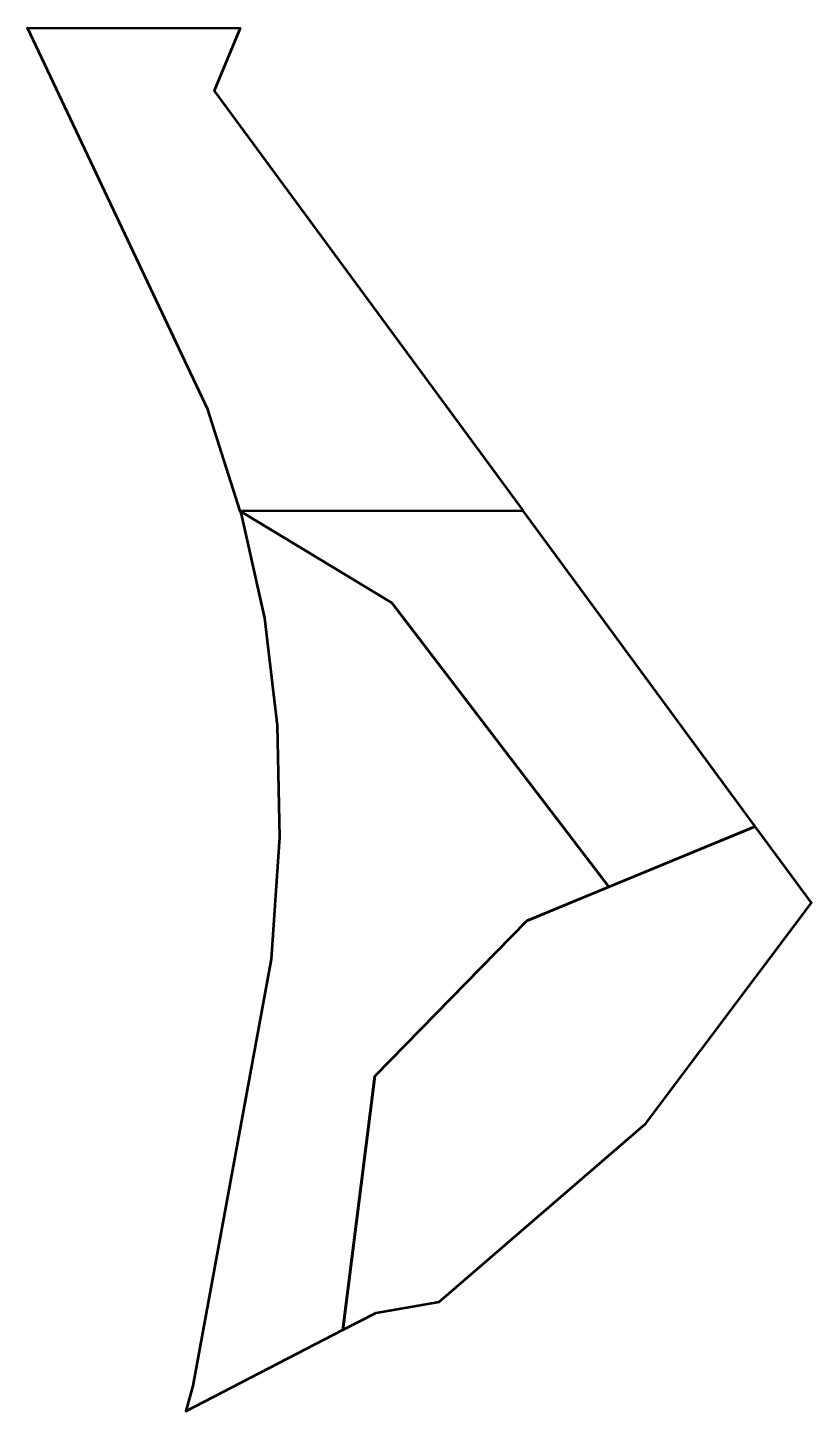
# Model space of a CAD drawing. Header units: metres. Extents: x 807968 to 808035, y 9157299 to 9157418.
import ezdxf

# ---------------------------------------------------------------- set-up
doc = ezdxf.new("R2010")
doc.units = ezdxf.units.M
doc.header["$MEASUREMENT"] = 0
doc.layers.add('2788-21026', color=1, linetype='Continuous')

msp = doc.modelspace()

# ---------------------------------------------------------------- linework, layer by layer
at = {"layer": '2788-21026', "color": 254, "lineweight": 53, "true_color": 0xcccccc}
for points in [[(807983.14, 9157385.38), (807967.6, 9157418.31), (807985.94, 9157418.28), (807983.69, 9157412.88), (808010.34, 9157376.66), (807985.92, 9157376.63)], [(807997.67, 9157307.52), (808003.1, 9157308.47), (808020.9, 9157323.79), (808035.2, 9157342.87), (808030.36, 9157349.45), (808010.65, 9157341.31), (807997.55, 9157327.9), (807994.78, 9157306.03)]]:
    msp.add_lwpolyline(points, close=True, dxfattribs=at)
at = {"layer": '2788-21026', "color": 3, "lineweight": 53, "true_color": 0x00ff00}
for points in [[(807994.78, 9157306.03), (807997.55, 9157327.9), (808010.65, 9157341.31), (808017.74, 9157344.23), (807999.02, 9157368.71), (807985.92, 9157376.63), (807986.04, 9157376.26), (807988.02, 9157367.39), (807989.12, 9157358.15), (807989.32, 9157348.52), (807988.61, 9157338), (807981.84, 9157301.21), (807981.24, 9157299.02)], [(807999.02, 9157368.71), (808017.74, 9157344.23), (808030.36, 9157349.45), (808010.34, 9157376.66), (807985.92, 9157376.63), (807986.48, 9157376.3)]]:
    msp.add_lwpolyline(points, close=True, dxfattribs=at)

doc.saveas('drawing.dxf')
